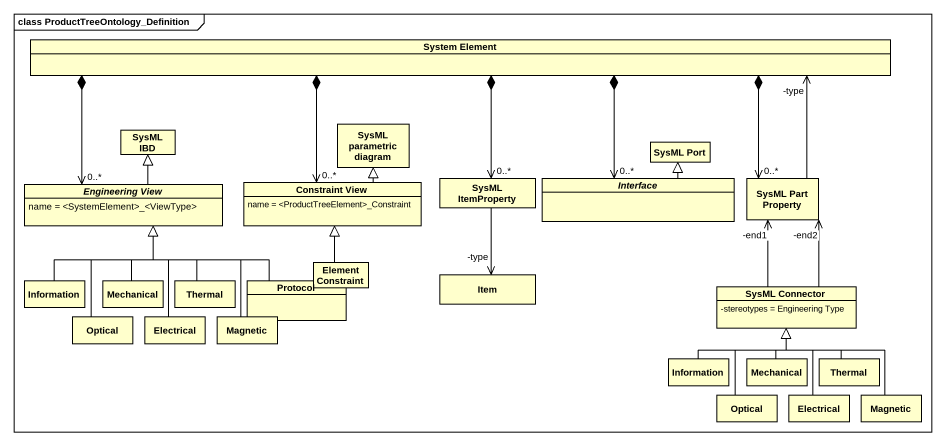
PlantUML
@startuml
mainframe class ProductTreeOntology_Definition
hide circle
hide empty members
skinparam classAttributeIconSize 0
class "System Element" as System_Element
class "SysML IBD" as SysML_IBD
class "SysML parametric diagram" as SysML_parametric_diagram
class "SysML Port" as SysML_Port
abstract class "Engineering View" as Engineering_View {
  name = <SystemElement>_<ViewType>
}
class "Constraint View" as Constraint_View {
  name = <ProductTreeElement>_Constraint
}
class "SysML ItemProperty" as SysML_ItemProperty
abstract class "Interface" as Interface_
class "SysML Part Property" as SysML_Part_Property
class "Element Constraint" as Element_Constraint
class Information
class Mechanical
class Thermal
class "Protocol" as Protocol_
class Item
class "SysML Connector" as SysML_Connector {
  -stereotypes = Engineering Type
}
class Optical
class Electrical
class Magnetic
class "Information" as Information_2
class "Mechanical" as Mechanical_2
class "Thermal" as Thermal_2
class "Optical" as Optical_2
class "Electrical" as Electrical_2
class "Magnetic" as Magnetic_2
System_Element *-left-> "0..*" Engineering_View
System_Element *--> "0..*" Constraint_View
System_Element *--> "0..*" SysML_ItemProperty
System_Element *--> "0..*" Interface_
System_Element *-right-> "0..*" SysML_Part_Property
Engineering_View -up-|> SysML_IBD
Constraint_View -up-|> SysML_parametric_diagram
SysML_ItemProperty --> "-type" Item
Interface_ -up-|> SysML_Port
SysML_Part_Property -left-> "-type" System_Element
Element_Constraint -up-|> Constraint_View
Information -up-|> Engineering_View
Mechanical -up-|> Engineering_View
Thermal -up-|> Engineering_View
Protocol_ -left-|> Engineering_View
SysML_Connector -up-> "-end1" SysML_Part_Property
SysML_Connector -up-> "-end2" SysML_Part_Property
Optical -up-|> Engineering_View
Electrical -up-|> Engineering_View
Magnetic -up-|> Engineering_View
Information_2 -up-|> SysML_Connector
Mechanical_2 -up-|> SysML_Connector
Thermal_2 -up-|> SysML_Connector
Optical_2 -up-|> SysML_Connector
Electrical_2 -up-|> SysML_Connector
Magnetic_2 -up-|> SysML_Connector
@enduml
